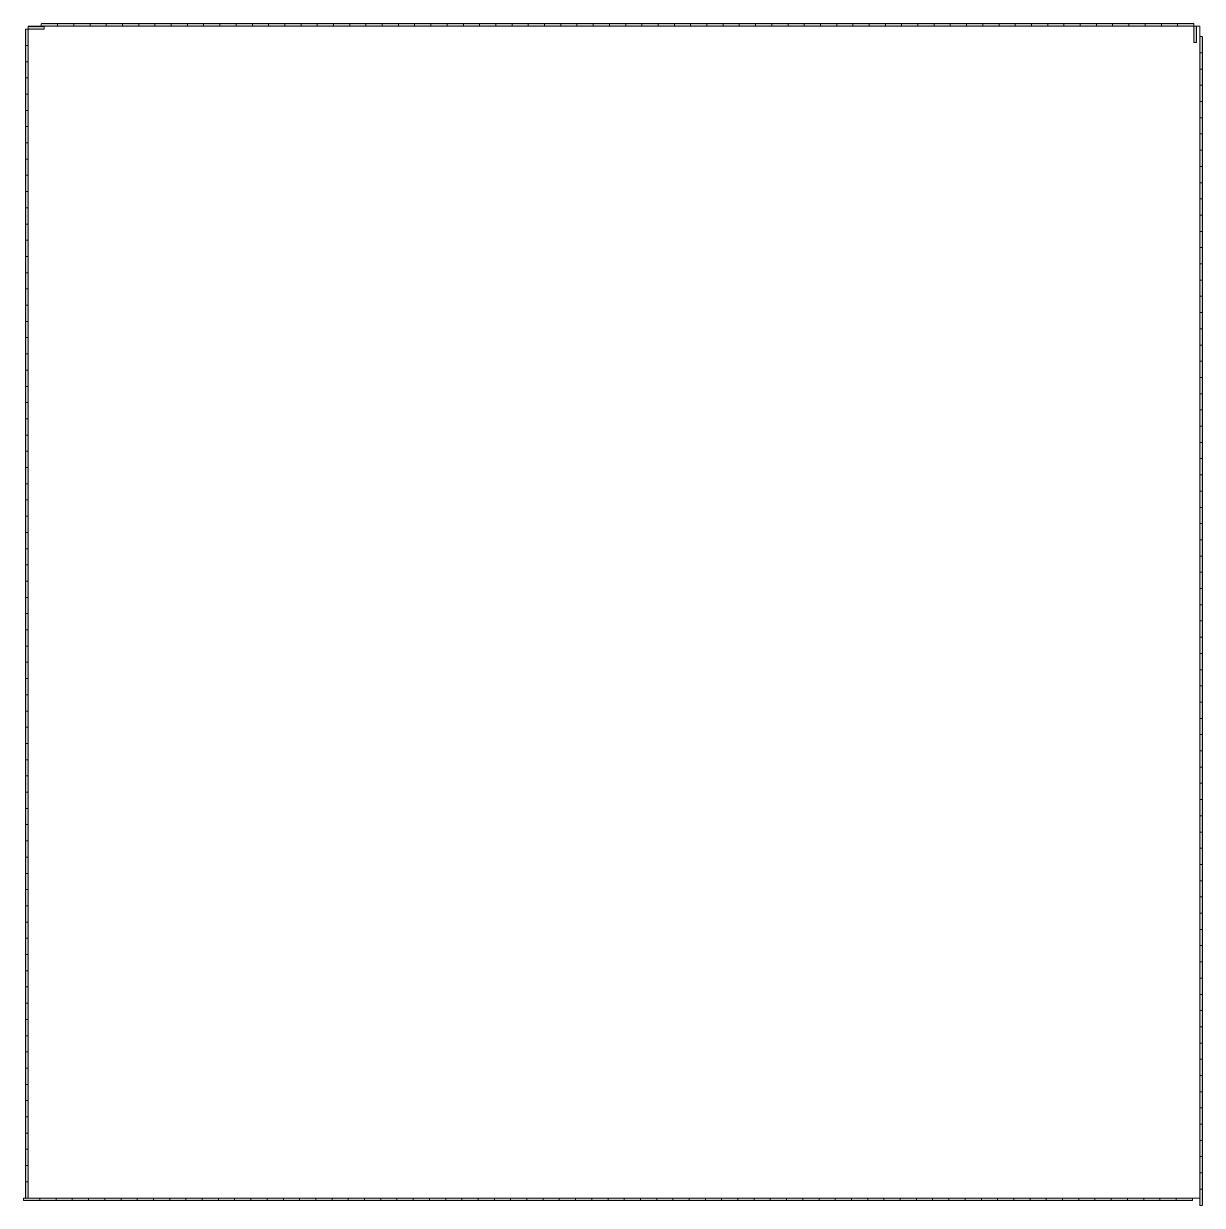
# Model space of a CAD drawing. Header units: millimetres. Extents: x -5080 to 169092, y -130394 to 7197.
# Drawn here: x 110171 to 127232, y -25545 to -8441 of the extents above; entities that cross this region are included whole.
import ezdxf

# ---------------------------------------------------------------- set-up
doc = ezdxf.new("R2010")
doc.units = ezdxf.units.MM
doc.header["$LTSCALE"] = 50
doc.layers.add('None', color=7, linetype='Continuous', lineweight=5)
doc.layers.add('pio-Repetitive Unit', color=7, linetype='Continuous', lineweight=5)

# ---------------------------------------------------------------- blocks, each defined once
blk = doc.blocks.new('Plastic Deck 2x10 solid')
at = {"layer": 'None', "linetype": 'Continuous', "lineweight": 0, "true_color": 0xdddddd, "transparency": 33554687}
h = blk.add_hatch(color=254, dxfattribs=at)
edge = h.paths.add_edge_path()
edge.add_arc((4.7625, 33.3375), 4.7625, 90, 180, ccw=False)
edge.add_line((4.7625, 38.1), (230.1875, 38.1))
edge.add_arc((230.1875, 33.3375), 4.7625, 0, 90, ccw=False)
edge.add_line((234.95, 33.3375), (234.95, 4.7625))
edge.add_arc((230.1875, 4.7625), 4.7625, 270, 360, ccw=False)
edge.add_line((230.1875, 0), (4.7625, 0))
edge.add_arc((4.7625, 4.7625), 4.7625, 180, 270, ccw=False)
edge.add_line((0, 4.7625), (0, 33.3375))
at = {"layer": 'None', "color": 7, "linetype": 'Continuous', "lineweight": 15, "transparency": 33554687, "flags": 128}
blk.add_lwpolyline([(0, 33.3375, -0.4142135624), (4.7625, 38.1), (230.1875, 38.1, -0.4142135624), (234.95, 33.3375), (234.95, 4.7625, -0.4142135624), (230.1875, 0), (4.7625, 0, -0.4142135624), (0, 4.7625)], format="xyb", close=True, dxfattribs=at)
blk = doc.blocks.new('obj-03')
at = {"layer": 'pio-Repetitive Unit', "color": 7, "linetype": 'Continuous', "lineweight": 5, "transparency": 33554687, "flags": 128}
blk.add_lwpolyline([(0, 0), (0, 16959.2), (16959.2, 16959.2), (16959.2, 0), (0, 0)], dxfattribs=at)
at = {"layer": 'pio-Repetitive Unit', "color": 7, "transparency": 33554687}
for p in [(0, 16916.4), (192.15, 16959.2), (427.1, 16959.2), (662.05, 16959.2), (897, 16959.2), (1131.95, 16959.2), (1366.9, 16959.2), (1601.85, 16959.2), (1836.8, 16959.2), (2071.75, 16959.2), (2306.7, 16959.2), (2541.65, 16959.2), (2776.6, 16959.2), (3011.55, 16959.2), (3246.5, 16959.2), (3481.45, 16959.2), (3716.4, 16959.2), (3951.35, 16959.2), (4186.3, 16959.2), (4421.25, 16959.2), (4656.2, 16959.2), (4891.15, 16959.2), (5126.1, 16959.2), (5361.05, 16959.2), (5596, 16959.2), (5830.95, 16959.2), (6065.9, 16959.2), (6300.85, 16959.2), (6535.8, 16959.2), (6770.75, 16959.2), (7005.7, 16959.2), (7240.65, 16959.2), (7475.6, 16959.2), (7710.55, 16959.2), (7945.5, 16959.2), (8180.45, 16959.2), (8415.4, 16959.2), (8650.35, 16959.2), (8885.3, 16959.2), (9120.25, 16959.2), (9355.2, 16959.2), (9590.15, 16959.2), (9825.1, 16959.2), (10060.05, 16959.2), (10295, 16959.2), (10529.95, 16959.2), (10764.9, 16959.2), (10999.85, 16959.2), (11234.8, 16959.2), (11469.75, 16959.2), (11704.7, 16959.2), (11939.65, 16959.2), (12174.6, 16959.2), (12409.55, 16959.2), (12644.5, 16959.2), (12879.45, 16959.2), (13114.4, 16959.2), (13349.35, 16959.2), (13584.3, 16959.2), (13819.25, 16959.2), (14054.2, 16959.2), (14289.15, 16959.2), (14524.1, 16959.2), (14759.05, 16959.2), (14994, 16959.2), (15228.95, 16959.2), (15463.9, 16959.2), (15698.85, 16959.2), (15933.8, 16959.2), (16168.75, 16959.2), (16403.7, 16959.2), (16638.65, 16959.2)]:
    blk.add_blockref('Plastic Deck 2x10 solid', p, dxfattribs=at)
for p, rotation in [((16873.6, 16959.2), 270), ((0, 16681.45), 90), ((16959.2, 16809.85), 270), ((0, 16446.5), 90), ((0, 16211.55), 90), ((16959.2, 16574.9), 270), ((16959.2, 16339.95), 270), ((0, 15976.6), 90), ((16959.2, 16105), 270), ((0, 15741.65), 90), ((0, 15506.7), 90), ((16959.2, 15870.05), 270), ((16959.2, 15635.1), 270), ((0, 15271.75), 90), ((16959.2, 15400.15), 270), ((0, 15036.8), 90), ((16959.2, 15165.2), 270), ((0, 14801.85), 90), ((16959.2, 14930.25), 270), ((0, 14566.9), 90), ((0, 14331.95), 90), ((16959.2, 14695.3), 270), ((16959.2, 14460.35), 270), ((0, 14097), 90), ((16959.2, 14225.4), 270), ((0, 13862.05), 90), ((0, 13627.1), 90), ((16959.2, 13990.45), 270), ((16959.2, 13755.5), 270), ((0, 13392.15), 90), ((16959.2, 13520.55), 270), ((0, 13157.2), 90), ((16959.2, 13285.6), 270), ((0, 12922.25), 90), ((16959.2, 13050.65), 270), ((0, 12687.3), 90), ((0, 12452.35), 90), ((16959.2, 12815.7), 270), ((16959.2, 12580.75), 270), ((0, 12217.4), 90), ((16959.2, 12345.8), 270), ((0, 11982.45), 90), ((0, 11747.5), 90), ((16959.2, 12110.85), 270), ((16959.2, 11875.9), 270), ((0, 11512.55), 90), ((16959.2, 11640.95), 270), ((0, 11277.6), 90), ((16959.2, 11406), 270), ((0, 11042.65), 90), ((16959.2, 11171.05), 270), ((0, 10807.7), 90), ((0, 10572.75), 90), ((16959.2, 10936.1), 270), ((16959.2, 10701.15), 270), ((0, 10337.8), 90), ((16959.2, 10466.2), 270), ((0, 10102.85), 90), ((0, 9867.9), 90), ((16959.2, 10231.25), 270), ((16959.2, 9996.3), 270), ((0, 9632.95), 90), ((16959.2, 9761.35), 270), ((0, 9398), 90), ((16959.2, 9526.4), 270), ((0, 9163.05), 90), ((16959.2, 9291.45), 270), ((0, 8928.1), 90), ((0, 8693.15), 90), ((16959.2, 9056.5), 270), ((16959.2, 8821.55), 270), ((0, 8458.2), 90), ((16959.2, 8586.6), 270), ((0, 8223.25), 90), ((0, 7988.3), 90), ((16959.2, 8351.65), 270), ((16959.2, 8116.7), 270), ((0, 7753.35), 90), ((16959.2, 7881.75), 270), ((0, 7518.4), 90), ((16959.2, 7646.8), 270), ((0, 7283.45), 90), ((16959.2, 7411.85), 270), ((0, 7048.5), 90), ((0, 6813.55), 90), ((16959.2, 7176.9), 270), ((16959.2, 6941.95), 270), ((0, 6578.6), 90), ((16959.2, 6707), 270), ((0, 6343.65), 90), ((0, 6108.7), 90), ((16959.2, 6472.05), 270), ((16959.2, 6237.1), 270), ((0, 5873.75), 90), ((16959.2, 6002.15), 270), ((0, 5638.8), 90), ((16959.2, 5767.2), 270), ((0, 5403.85), 90), ((16959.2, 5532.25), 270), ((0, 5168.9), 90), ((0, 4933.95), 90), ((16959.2, 5297.3), 270), ((16959.2, 5062.35), 270), ((0, 4699), 90), ((16959.2, 4827.4), 270), ((0, 4464.05), 90), ((0, 4229.1), 90), ((16959.2, 4592.45), 270), ((16959.2, 4357.5), 270), ((0, 3994.15), 90), ((16959.2, 4122.55), 270), ((0, 3759.2), 90), ((16959.2, 3887.6), 270), ((0, 3524.25), 90), ((16959.2, 3652.65), 270), ((0, 3289.3), 90), ((0, 3054.35), 90), ((16959.2, 3417.7), 270), ((16959.2, 3182.75), 270), ((0, 2819.4), 90), ((16959.2, 2947.8), 270), ((0, 2584.45), 90), ((0, 2349.5), 90), ((16959.2, 2712.85), 270), ((16959.2, 2477.9), 270), ((0, 2114.55), 90), ((16959.2, 2242.95), 270), ((0, 1879.6), 90), ((16959.2, 2008), 270), ((0, 1644.65), 90), ((16959.2, 1773.05), 270), ((0, 1409.7), 90), ((0, 1174.75), 90), ((16959.2, 1538.1), 270), ((16959.2, 1303.15), 270), ((0, 939.8), 90), ((16959.2, 1068.2), 270), ((0, 704.85), 90), ((0, 469.9), 90), ((16959.2, 833.25), 270), ((16959.2, 598.3), 270), ((0, 234.95), 90), ((16959.2, 363.35), 270), ((0, 0), 90), ((171.2, 0), 180), ((406.15, 0), 180), ((641.1, 0), 180), ((876.05, 0), 180), ((1111, 0), 180), ((1345.95, 0), 180), ((1580.9, 0), 180), ((1815.85, 0), 180), ((2050.8, 0), 180), ((2285.75, 0), 180), ((2520.7, 0), 180), ((2755.65, 0), 180), ((2990.6, 0), 180), ((3225.55, 0), 180), ((3460.5, 0), 180), ((3695.45, 0), 180), ((3930.4, 0), 180), ((4165.35, 0), 180), ((4400.3, 0), 180), ((4635.25, 0), 180), ((4870.2, 0), 180), ((5105.15, 0), 180), ((5340.1, 0), 180), ((5575.05, 0), 180), ((5810, 0), 180), ((6044.95, 0), 180), ((6279.9, 0), 180), ((6514.85, 0), 180), ((6749.8, 0), 180), ((6984.75, 0), 180), ((7219.7, 0), 180), ((7454.65, 0), 180), ((7689.6, 0), 180), ((7924.55, 0), 180), ((8159.5, 0), 180), ((8394.45, 0), 180), ((8629.4, 0), 180), ((8864.35, 0), 180), ((9099.3, 0), 180), ((9334.25, 0), 180), ((9569.2, 0), 180), ((9804.15, 0), 180), ((10039.1, 0), 180), ((10274.05, 0), 180), ((10509, 0), 180), ((10743.95, 0), 180), ((10978.9, 0), 180), ((11213.85, 0), 180), ((11448.8, 0), 180), ((11683.75, 0), 180), ((11918.7, 0), 180), ((12153.65, 0), 180), ((12388.6, 0), 180), ((12623.55, 0), 180), ((12858.5, 0), 180), ((13093.45, 0), 180), ((13328.4, 0), 180), ((13563.35, 0), 180), ((13798.3, 0), 180), ((14033.25, 0), 180), ((14268.2, 0), 180), ((14503.15, 0), 180), ((14738.1, 0), 180), ((14973.05, 0), 180), ((15208, 0), 180), ((15442.95, 0), 180), ((15677.9, 0), 180), ((15912.85, 0), 180), ((16147.8, 0), 180), ((16382.75, 0), 180), ((16617.7, 0), 180), ((16852.65, 0), 180), ((16959.2, 128.4), 270)]:
    blk.add_blockref('Plastic Deck 2x10 solid', p, dxfattribs=dict(at, rotation=rotation))

msp = doc.modelspace()

# ---------------------------------------------------------------- block references
at = {"layer": 'pio-Repetitive Unit', "color": 7, "transparency": 33554687}
msp.add_blockref('obj-03', (110234.8, -25438.8), dxfattribs=at)

doc.saveas('drawing.dxf')
